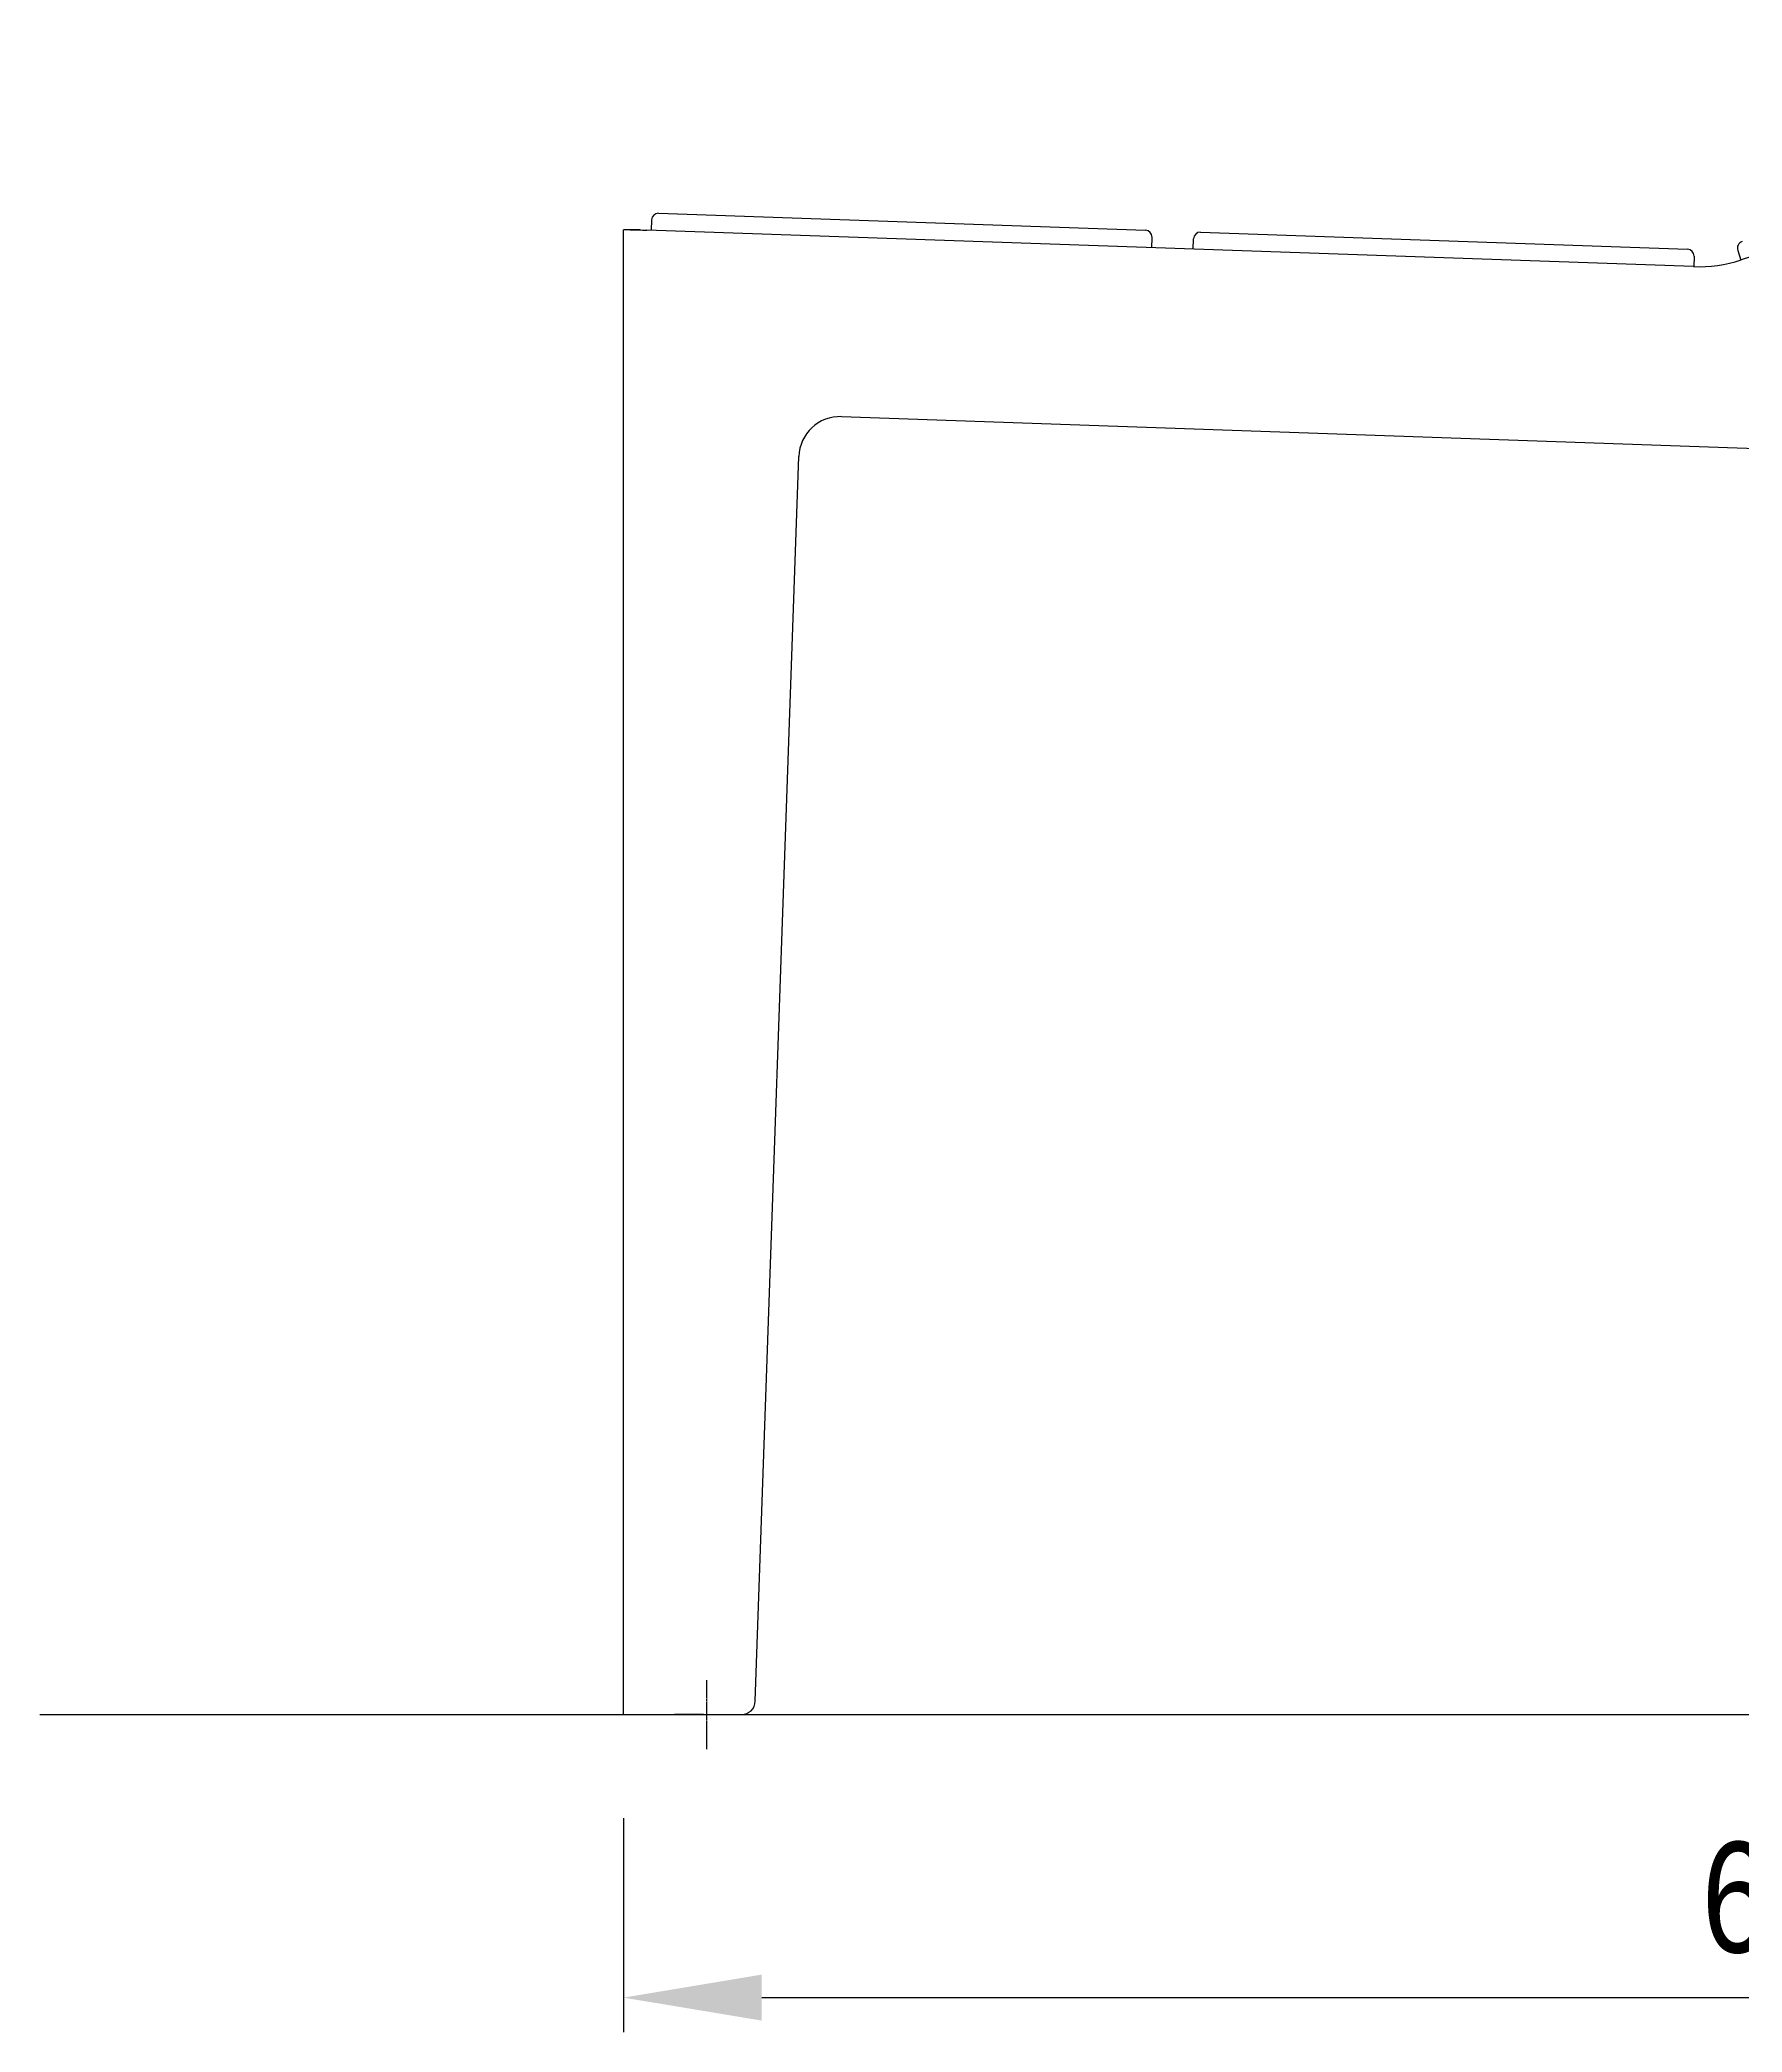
# Model space of a CAD drawing. Header units: millimetres. Extents: x 22162 to 28102, y 3160 to 7360.
# Drawn here: x 23125 to 23618, y 5951 to 6527 of the extents above; entities that cross this region are included whole.
import ezdxf

# ---------------------------------------------------------------- set-up
doc = ezdxf.new("R2010")
doc.units = ezdxf.units.MM
doc.header["$LTSCALE"] = 0.3
doc.linetypes.add('DashDot', pattern=[15, 9, -3, 0, -3])
doc.styles.add('SEACAD_Arial', font='arial.ttf', dxfattribs={"width": 0.8})
doc.dimstyles.new('ISO-25', dxfattribs={"dimtxt": 1.6, "dimasz": 2, "dimexe": 0.5, "dimexo": 1.5, "dimtad": 1, "dimdec": 0, "dimtxsty": 'SEACAD_Arial', "dimcen": 2, "dimadec": 0, "dimazin": 0, "dimtfac": 1, "dimtdec": 0, "dimtmove": 0, "dimatfit": 3, "dimfxl": 1, "dimarcsym": 0})

# ---------------------------------------------------------------- blocks, each defined once
blk = doc.blocks.new('*D136')
at = {"color": 0, "lineweight": -2, "transparency": 16777216}
for p, q in [((23293.88, 6012.58), (23293.88, 5950.63)), ((23977.77, 6013.68), (23977.77, 5950.63)), ((23333.88, 5960.63), (23937.77, 5960.63))]:
    blk.add_line(p, q, dxfattribs=at)
at = {"color": 0, "transparency": 16777216}
for points in [[(23333.88, 5967.3), (23333.88, 5953.97), (23293.88, 5960.63)], [(23937.77, 5967.3), (23937.77, 5953.97), (23977.77, 5960.63)]]:
    blk.add_solid(points, dxfattribs=at)
at = {"layer": 'Defpoints', "color": 0, "transparency": 16777216}
for p in [(23293.88, 6042.58), (23977.77, 6043.68), (23977.77, 5960.63)]:
    blk.add_point(p, dxfattribs=at)
at = {"color": 0, "transparency": 16777216, "insert": (23635.82, 5989.47), "char_height": 32, "attachment_point": 5, "style": 'SEACAD_Arial'}
blk.add_mtext('684', dxfattribs=at)

msp = doc.modelspace()

# ---------------------------------------------------------------- linework, layer by layer
at = {"color": 7, "linetype": 'Continuous'}
for p, q in [((23813.51, 6527.42), (23617.39, 6463.7)), ((23293.88, 6042.58), (23293.88, 6472.46)), ((23295.85, 6472.46), (23293.88, 6472.46)), ((23298.67, 6472.46), (23295.85, 6472.46)), ((23603.63, 6461.76), (23300.61, 6472.35)), ((23301.98, 6475.3), (23301.87, 6472.3)), ((23304.05, 6477.23), (23444.96, 6472.31)), ((23460.95, 6471.75), (23601.86, 6466.83)), ((23446.78, 6467.24), (23446.89, 6470.24)), ((23458.78, 6466.82), (23458.88, 6469.82)), ((23616.43, 6466.48), (23617.34, 6463.68)), ((23603.79, 6464.76), (23603.69, 6461.76)), ((23357, 6418.35), (23793.91, 6403.09)), ((23332.01, 6046.44), (23344.59, 6406.77)), ((23124.91, 6042.58), (24076.91, 6042.58)), ((23293.88, 6042.58), (23300.61, 6042.58)), ((23300.61, 6042.58), (23308.68, 6042.58)), ((23308.88, 6042.58), (23308.68, 6042.58)), ((23316.88, 6042.58), (23308.88, 6042.58)), ((23317.08, 6042.58), (23316.88, 6042.58)), ((23317.08, 6042.58), (23328.01, 6042.58))]:
    msp.add_line(p, q, dxfattribs=at)
at = {"color": 0, "linetype": 'DashDot', "ltscale": 0.1}
msp.add_line((23317.88, 6052.58), (23317.88, 6032.58), dxfattribs=at)
at = {"color": 7, "linetype": 'Continuous'}
for centre, radius, start, end in [((23312.58, 7087.16), 614.93, 268.44111, 268.88463), ((23303.98, 6475.23), 2, 88, 178), ((23444.89, 6470.31), 2, 358, 88), ((23460.88, 6469.75), 2, 88, 178), ((23601.79, 6464.83), 2, 358, 88), ((23618.33, 6467.1), 2, 108, 198), ((23605.03, 6501.74), 40, 268, 288), ((23356.59, 6406.35), 12, 88, 178), ((23328.01, 6046.58), 4, 270, 358)]:
    msp.add_arc(centre, radius, start, end, dxfattribs=at)

# ---------------------------------------------------------------- dimensions: what is measured, and where the dimension line sits
dim = msp.add_linear_dim(base=(23977.77, 5960.63), p1=(23293.88, 6042.58), p2=(23977.77, 6043.68), dimstyle='ISO-25')
dim.commit()
dim.dimension.update_dxf_attribs({"geometry": '*D136', "text_midpoint": (23635.82, 5989.47)})

doc.saveas('drawing.dxf')
